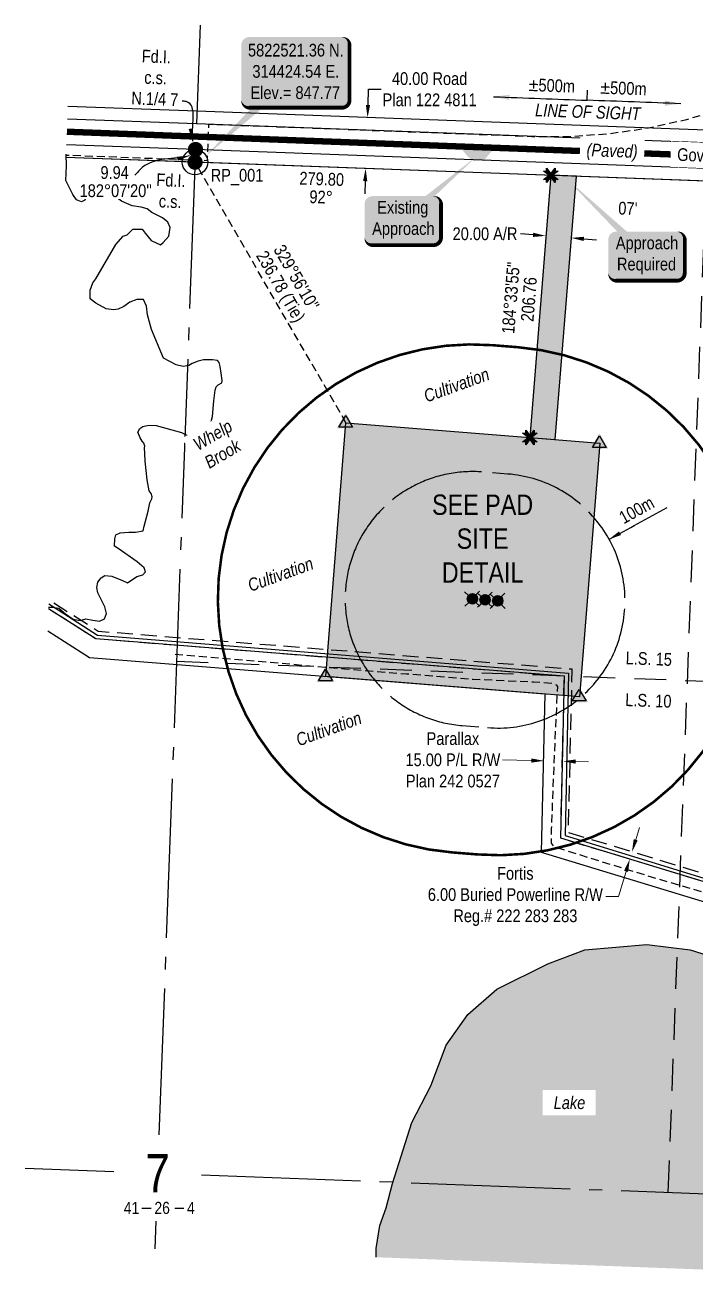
# Model space of a CAD drawing. Extents: x 313085 to 315454, y 5821561 to 5823788.
# Drawn here: x 314291 to 314818, y 5821634 to 5822629 of the extents above; entities that cross this region are included whole.
import ezdxf
from ezdxf.enums import TextEntityAlignment as Align

# ---------------------------------------------------------------- set-up
doc = ezdxf.new("R2010")
doc.units = 0
doc.header["$LTSCALE"] = 5
doc.header["$PDSIZE"] = 0.5
for name, pattern in [('foc-BUFFER', [16.75, 15, -1.75]), ('foc-FLOWLINE', [3.75, 2.5, -1.25]), ('foc-LSD', [8, 5, -3]), ('foc-QUARTERLINE', [33, 25, -3, 2, -3]), ('foc-TIELINE', [1.875, 1.25, -0.625]), ('UG_PIPE', [1.875, 1.25, -0.625])]:
    doc.linetypes.add(name, pattern=pattern)
doc.layers.get('Defpoints').update_dxf_attribs({"color": 9})
for name, color, linetype in [('10', 1, 'Continuous'), ('35', 37, 'Continuous'), ('9', 3, 'Continuous'), ('AS-FENCE', 48, 'foc-FENCE'), ('AS-PIPE-UG', 44, 'UG_PIPE'), ('AS-POWER', 104, 'foc-POWER'), ('AS-ROADS', 254, 'Continuous'), ('AUX-BUFFER', 7, 'foc-BUFFER'), ('C-RW', 13, 'Continuous'), ('DETAIL-T', 7, 'Continuous'), ('F-EZE', 190, 'foc-FLOWLINE'), ('L-BD', 7, 'Continuous'), ('L-BD1', 253, 'Continuous'), ('L-DETAIL-T', 3, 'Continuous'), ('L-MON', 1, 'Continuous'), ('L-MON-T', 1, 'Continuous'), ('L-QSEC', 8, 'foc-QUARTERLINE'), ('L-ROAD-T', 7, 'Continuous'), ('L-SEC', 7, 'Continuous'), ('L-SECLBL', 7, 'Continuous'), ('L-SECTION-LSD', 7, 'foc-LSD'), ('L-TIE', 7, 'foc-TIELINE'), ('L-TITLEDB', 4, 'Continuous'), ('L-TITLEDB-T', 4, 'Continuous'), ('P-PROPOSED', 10, 'Continuous'), ('P-PROPOSED-H', 21, 'Continuous'), ('P-TXT', 4, 'Continuous'), ('T-WATER', 160, 'Continuous'), ('T-WATER-H', 133, 'Continuous'), ('T-WATER-T', 170, 'Continuous')]:
    doc.layers.add(name, color=color, linetype=linetype)
for name, color, linetype, lineweight in [('C-RW-T', 13, 'Continuous', 9), ('F-EZE-T', 190, 'Continuous', 9), ('T-TEXT', 48, 'Continuous', 18)]:
    doc.layers.add(name, color=color, linetype=linetype, lineweight=lineweight)
doc.styles.add('100L', font='ARIALN.TTF', dxfattribs={"height": 11})
doc.styles.add('80', font='ARIALN.TTF', dxfattribs={"height": 10})
doc.styles.add('80CG', font='ARIALN.TTF', dxfattribs={"height": 10})
doc.styles.add('80L', font='ARIALN.TTF', dxfattribs={"height": 10})
doc.styles.add('80LS', font='ARIALNI.TTF', dxfattribs={"height": 10})
doc.styles.add('foc-LtypeFont', font='ARIALN.TTF', dxfattribs={"height": 7.35})
doc.styles.add('SIMPLEX', font='ARIALN.TTF')
doc.linetypes.add('foc-FENCE', pattern='A,10,-1,["X",foc-LtypeFont,S=0.2,R=0,X=-0.625,Y=-0.75],-1.24', length=12.24)
doc.linetypes.add('foc-POWER', pattern='A,6,-1,["P",foc-LtypeFont,S=0.2,R=0,X=-0.625,Y=-0.75],-1.24,4', length=12.24)
doc.linetypes.add('foc-TOPO-flowdirection-NOLINE', pattern='A,0,[">",foc-LtypeFont,S=0.3,R=0,X=0,Y=-0.945],-20,[">",foc-LtypeFont,S=0.3,R=0,X=0,Y=-0.945],0', length=20)
doc.dimstyles.new('CG2011', dxfattribs={"dimscale": 5, "dimtxt": 9, "dimasz": 2, "dimexe": 0.2, "dimexo": 0.0625, "dimgap": 0.5, "dimtad": 0, "dimtih": 1, "dimtoh": 1, "dimzin": 0, "dimdsep": 46, "dimtxsty": '80CG', "dimcen": 0.1, "dimse1": 1, "dimse2": 1, "dimclrd": 256, "dimclrt": 256, "dimaunit": 1, "dimadec": 4, "dimazin": 0, "dimtfac": 0.06, "dimtofl": 0, "dimtmove": 0, "dimatfit": 1, "dimfxl": 0.2, "dimtolj": 1, "dimtzin": 0, "dimlwd": -1, "dimarcsym": 0})
doc.dimstyles.new('COMPASS', dxfattribs={"dimscale": 5, "dimtxt": 10, "dimasz": 2.5, "dimexe": 0.2, "dimexo": 0.0625, "dimgap": 0.5, "dimtad": 0, "dimtih": 1, "dimtoh": 1, "dimzin": 0, "dimdsep": 46, "dimtxsty": '80', "dimcen": 0.1, "dimse1": 1, "dimse2": 1, "dimclrd": 256, "dimclrt": 256, "dimaunit": 1, "dimadec": 4, "dimazin": 0, "dimtfac": 0.06, "dimtofl": 0, "dimtmove": 0, "dimatfit": 1, "dimfxl": 0.2, "dimtolj": 1, "dimtzin": 0, "dimlwd": -1, "dimarcsym": 0})
doc.dimstyles.new('Compass 5 000', dxfattribs={"dimscale": 5, "dimtxt": 9, "dimasz": 2, "dimexe": 0.2, "dimexo": 0.0625, "dimgap": 0.5, "dimtad": 0, "dimtih": 1, "dimtoh": 1, "dimzin": 0, "dimdsep": 46, "dimtxsty": '80CG', "dimcen": 0.1, "dimse1": 1, "dimse2": 1, "dimclrd": 256, "dimclrt": 256, "dimaunit": 1, "dimadec": 4, "dimazin": 0, "dimtfac": 0.06, "dimtofl": 0, "dimtmove": 0, "dimatfit": 1, "dimfxl": 0.2, "dimtolj": 1, "dimtzin": 0, "dimlwd": -1, "dimarcsym": 0})

# ---------------------------------------------------------------- blocks, each defined once
blk = doc.blocks.new('fdia')
at = {"color": 255, "const_width": 1}
blk.add_lwpolyline([(-0.5, 0, 1), (0.5, 0, 1)], format="xyb", close=True, dxfattribs=at)
blk = doc.blocks.new('Fdiaa')
blk.add_blockref('fdia', (0, 0))
blk = doc.blocks.new('fdib')
at = {"color": 1, "const_width": 1.6}
blk.add_lwpolyline([(-0.4, 0, 1), (0.4, 0, 1)], format="xyb", close=True, dxfattribs=at)
at = {"color": 1}
blk.add_circle((0, 0), 0.8, dxfattribs=at)
blk = doc.blocks.new('Fdibb')
blk.add_blockref('fdib', (0, 0))
blk = doc.blocks.new('fdicc')
for name in ['Fdibb', 'Fdiaa']:
    blk.add_blockref(name, (0, 0))
blk = doc.blocks.new('FDI')
blk.add_blockref('fdicc', (0, 0))
blk = doc.blocks.new('L-SECLBL')
at = {"layer": '9', "color": 7}
for p, q in [((-5.08, -27.83), (-12.29, -27.83)), ((20.7, -27.83), (13.5, -27.83))]:
    blk.add_line(p, q, dxfattribs=at)
at = {"layer": '10', "color": 2, "style": 'SIMPLEX'}
blk.add_attdef('SEC', text='', height=30, dxfattribs=at).set_placement((0, 0), align=Align.MIDDLE)
at = {"layer": '10', "color": 5, "style": '80L'}
blk.add_attdef('TWP', text='', height=9.5, dxfattribs=at).set_placement((-14.43, -27.37), align=Align.MIDDLE_RIGHT)
blk.add_attdef('RGE', text='', height=9.5, dxfattribs=at).set_placement((3.62, -27.37), align=Align.MIDDLE_CENTER)
blk.add_attdef('MER', text='', height=9.5, dxfattribs=at).set_placement((23.17, -27.37), align=Align.MIDDLE_LEFT)
blk = doc.blocks.new('*D37')
at = {"layer": 'C-RW-T', "transparency": 16777216}
for p, q in [((314688.68, 5822051), (314666.22, 5822051.52)), ((314723.67, 5822050.2), (314733.67, 5822049.97))]:
    blk.add_line(p, q, dxfattribs=at)
for points in [[(314688.72, 5822052.67), (314688.65, 5822049.34), (314698.68, 5822050.78)], [(314723.71, 5822051.87), (314723.64, 5822048.54), (314713.68, 5822050.43)]]:
    blk.add_solid(points, dxfattribs=at)
at = {"layer": 'Defpoints', "color": 0, "transparency": 16777216}
for p in [(314698.68, 5822050.78), (314698.24, 5822031.35), (314713.23, 5822031.01)]:
    blk.add_point(p, dxfattribs=at)
at = {"layer": 'C-RW-T', "transparency": 16777216, "insert": (314627.13, 5822051.52), "char_height": 10, "attachment_point": 5, "style": '80CG', "bg_fill": 3, "box_fill_scale": 1.1, "bg_fill_color": 256, "bg_fill_true_color": 13158600, "bg_fill_transparency": 0}
blk.add_mtext('\\A1;Parallax\\P15.00 P/L R/W\\PPlan 242 0527', dxfattribs=at)
blk = doc.blocks.new('*D38')
at = {"layer": 'Defpoints', "color": 0, "transparency": 16777216}
for p in [(314803.74, 5822547.34), (314558.59, 5822516.4), (314802.26, 5822507.38)]:
    blk.add_point(p, dxfattribs=at)
at = {"layer": 'L-TITLEDB-T', "transparency": 16777216}
for p, q in [((314560.44, 5822566.36), (314560.9, 5822578.63)), ((314560.9, 5822578.63), (314570.9, 5822578.63)), ((314558.22, 5822506.41), (314557.85, 5822496.41))]:
    blk.add_line(p, q, dxfattribs=at)
for points in [[(314558.78, 5822566.42), (314562.11, 5822566.3), (314560.07, 5822556.37)], [(314556.56, 5822506.47), (314559.89, 5822506.34), (314558.59, 5822516.4)]]:
    blk.add_solid(points, dxfattribs=at)
at = {"layer": 'L-TITLEDB-T', "transparency": 16777216, "insert": (314608.85, 5822578.63), "char_height": 10, "attachment_point": 5, "style": '80CG', "bg_fill": 3, "box_fill_scale": 1.1, "bg_fill_color": 256, "bg_fill_true_color": 13158600, "bg_fill_transparency": 0}
blk.add_mtext('\\A1;40.00 Road\\PPlan 122 4811', dxfattribs=at)
blk = doc.blocks.new('*U41')
h = blk.add_hatch(color=254)
edge = h.paths.add_edge_path()
edge.add_line((-36.5, -28.5), (36.5, -28.5))
edge.add_arc((36.5, -22.5), 6, 270, 360)
edge.add_line((42.5, -22.5), (42.5, 21))
edge.add_arc((36.5, 21), 6, 0, 90)
edge.add_line((36.5, 27), (-36.5, 27))
edge.add_arc((-36.5, 21), 6, 90, 180)
edge.add_line((-42.5, 21), (-42.5, -22.5))
edge.add_arc((-36.5, -22.5), 6, 180, 270)
at = {"color": 1, "flags": 128}
blk.add_lwpolyline([(-36.5, -28.5, 3, 3, 0), (36.5, -28.5, 3, 3, 0.414214), (42.5, -22.5, 3, 3, 0), (42.5, 21, 3, 0, 0.414214), (36.5, 27, 0, 0, 0), (-36.5, 27, 0, 0, 0.414214), (-42.5, 21, 0, 0, 0), (-42.5, -22.5, 0, 3, 0.414214)], format="xyseb", close=True, dxfattribs=at)
blk.add_lwpolyline([(-72.7, -68.47, 0, 10, 0), (0, 0, 5, 5, 0)], format="xyseb", dxfattribs=at)
at = {"color": 1, "style": '80'}
blk.add_attdef('ENTER_TEXT_001', (-36.68, -4.99), '', height=10, dxfattribs=at)
blk = doc.blocks.new('WC')
at = {"layer": 'L-MON'}
h = blk.add_hatch(color=255, dxfattribs=at)
h.dxf.hatch_style = 1
edge = h.paths.add_edge_path()
edge.add_arc((0, 0), 0.9, 0, 360)
at = {"layer": 'L-MON', "color": 240, "flags": 128}
for points in [[(-0.62, 0.5), (-1.23, 1.12)], [(0.52, 0.61), (1.13, 1.21)], [(-1.18, -1.18), (-0.56, -0.57)], [(1.16, -1.18), (0.56, -0.57)]]:
    blk.add_lwpolyline(points, dxfattribs=at)
at = {"layer": 'L-MON', "color": 240}
for radius in [0.8, 0.373]:
    blk.add_circle((0, 0), radius, dxfattribs=at)
blk = doc.blocks.new('*D43')
at = {"layer": 'Defpoints', "color": 0, "transparency": 16777216}
for p in [(314720.01, 5822461.84), (314698.84, 5822447.93), (314718.77, 5822446.33)]:
    blk.add_point(p, dxfattribs=at)
at = {"layer": 'P-TXT', "transparency": 16777216}
for p, q in [((314690.11, 5822464.22), (314680.14, 5822465.02)), ((314729.98, 5822461.04), (314739.94, 5822460.24))]:
    blk.add_line(p, q, dxfattribs=at)
for points in [[(314690.24, 5822465.89), (314689.97, 5822462.56), (314700.07, 5822463.43)], [(314730.11, 5822462.7), (314729.84, 5822459.38), (314720.01, 5822461.84)]]:
    blk.add_solid(points, dxfattribs=at)
at = {"layer": 'P-TXT', "transparency": 16777216, "insert": (314652.4, 5822465.02), "char_height": 10, "attachment_point": 5, "style": '80CG'}
blk.add_mtext('\\A1;20.00 A/R', dxfattribs=at)
blk = doc.blocks.new('TEMP')
h = blk.add_hatch(color=255)
h.dxf.hatch_style = 1
h.paths.add_polyline_path([(0, 0.25), (-0.67, 1.15), (-0.67, 0.67), (-1.15, 0.67), (-0.25, 0), (-1.15, -0.67), (-0.67, -0.67), (-0.67, -1.15), (0, -0.25), (0.67, -1.15), (0.67, -0.67), (1.15, -0.67), (0.25, 0), (1.15, 0.67), (0.67, 0.67), (0.67, 1.15)])
h.paths.add_polyline_path([(0.57, 0.85), (0.57, 0.57), (0.85, 0.57), (0.08, 0), (0.85, -0.57), (0.57, -0.57), (0.57, -0.85), (0, -0.08), (-0.57, -0.85), (-0.57, -0.57), (-0.85, -0.57), (-0.08, 0), (-0.85, 0.57), (-0.57, 0.57), (-0.57, 0.85), (0, 0.08)], flags=16)
h = blk.add_hatch(color=1)
h.dxf.hatch_style = 1
h.paths.add_polyline_path([(0, 0.08), (-0.57, 0.85), (-0.57, 0.57), (-0.85, 0.57), (-0.08, 0), (-0.85, -0.57), (-0.57, -0.57), (-0.57, -0.85), (0, -0.08), (0.57, -0.85), (0.57, -0.57), (0.85, -0.57), (0.08, 0), (0.85, 0.57), (0.57, 0.57), (0.57, 0.85)])
at = {"color": 1}
for p, q in [((-0.08, 0), (0.08, 0)), ((0, 0.08), (0, -0.08))]:
    blk.add_line(p, q, dxfattribs=at)
at = {"color": 255, "flags": 128}
blk.add_lwpolyline([(-0.25, 0), (-1.15, 0.67), (-0.67, 0.67), (-0.67, 1.15), (0, 0.25), (0.67, 1.15), (0.67, 0.67), (1.15, 0.67), (0.25, 0), (1.15, -0.67), (0.67, -0.67), (0.67, -1.15), (0, -0.25), (-0.67, -1.15), (-0.67, -0.67), (-1.15, -0.67)], close=True, dxfattribs=at)
at = {"color": 1, "flags": 128}
blk.add_lwpolyline([(-0.08, 0), (-0.85, 0.57), (-0.57, 0.57), (-0.57, 0.85), (0, 0.08), (0.57, 0.85), (0.57, 0.57), (0.85, 0.57), (0.08, 0), (0.85, -0.57), (0.57, -0.57), (0.57, -0.85), (0, -0.08), (-0.57, -0.85), (-0.57, -0.57), (-0.85, -0.57)], close=True, dxfattribs=at)
blk = doc.blocks.new('TRIA')
blk.add_hatch(color=255).paths.add_polyline_path([(-0.04, 1.52), (-1.47, -0.87), (1.39, -0.87)])
blk = doc.blocks.new('TRIAA')
blk.add_blockref('TRIA', (0, 0))
blk = doc.blocks.new('TRIB')
at = {"color": 1}
blk.add_lwpolyline([(-1.12, -0.67), (-0.04, 1.13), (1.04, -0.67)], close=True, dxfattribs=at)
blk = doc.blocks.new('TRIBB')
blk.add_blockref('TRIB', (0, 0))
blk = doc.blocks.new('TRICC')
for name in ['TRIAA', 'TRIBB']:
    blk.add_blockref(name, (0, 0))
blk = doc.blocks.new('plspike')
blk.add_blockref('TRICC', (0, 0))
blk = doc.blocks.new('*D46')
at = {"layer": 'Defpoints', "color": 0, "transparency": 16777216}
for p in [(314775.78, 5821976.78), (314766.1, 5821973.45), (314774.04, 5821971.04)]:
    blk.add_point(p, dxfattribs=at)
at = {"layer": 'F-EZE-T', "transparency": 16777216}
for p, q in [((314770.75, 5821988.76), (314773.66, 5821998.33)), ((314763.2, 5821963.88), (314757.21, 5821944.15)), ((314757.21, 5821944.15), (314747.21, 5821944.15))]:
    blk.add_line(p, q, dxfattribs=at)
for points in [[(314769.16, 5821989.24), (314772.35, 5821988.28), (314767.85, 5821979.19)], [(314761.6, 5821964.37), (314764.79, 5821963.4), (314766.1, 5821973.45)]]:
    blk.add_solid(points, dxfattribs=at)
at = {"layer": 'F-EZE-T', "transparency": 16777216, "insert": (314676.2, 5821944.15), "char_height": 10, "attachment_point": 5, "style": '80CG'}
blk.add_mtext('\\A1;Fortis\\P6.00 Buried Powerline R/W\\PReg.# 222 283 283', dxfattribs=at)
blk = doc.blocks.new('*U48')
h = blk.add_hatch(color=255)
edge = h.paths.add_edge_path()
edge.add_line((-24, -20), (24, -20))
edge.add_arc((24, -14), 6, 270, 360)
edge.add_line((30, -14), (30, 12.5))
edge.add_arc((24, 12.5), 6, 0, 90)
edge.add_line((24, 18.5), (-24, 18.5))
edge.add_arc((-24, 12.5), 6, 90, 180)
edge.add_line((-30, 12.5), (-30, -14))
edge.add_arc((-24, -14), 6, 180, 270)
at = {"color": 1, "flags": 128}
for points in [[(-64.16, 61.41, 0, 7.5, 0), (0, 0, 0, 0, 0)], [(23.64, 10.16, 0, 7.5, 0), (0, 0, 0, 0, 0)]]:
    blk.add_lwpolyline(points, format="xyseb", dxfattribs=at)
blk.add_lwpolyline([(-24, -20, 3, 3, 0), (24, -20, 3, 3, 0.414214), (30, -14, 3, 3, 0), (30, 12.5, 3, 0, 0.414214), (24, 18.5, 0, 0, 0), (-24, 18.5, 0, 0, 0.414214), (-30, 12.5, 0, 0, 0), (-30, -14, 0, 3, 0.414214)], format="xyseb", close=True, dxfattribs=at)
at = {"color": 1, "style": '80'}
blk.add_attdef('ENTER_TEXT_001', (-26.85, -4.92), '', height=10, dxfattribs=at)
blk = doc.blocks.new('*U49')
h = blk.add_hatch(color=255)
edge = h.paths.add_edge_path()
edge.add_line((-24, -20), (24, -20))
edge.add_arc((24, -14), 6, 270, 360)
edge.add_line((30, -14), (30, 12.5))
edge.add_arc((24, 12.5), 6, 0, 90)
edge.add_line((24, 18.5), (-24, 18.5))
edge.add_arc((-24, 12.5), 6, 90, 180)
edge.add_line((-30, 12.5), (-30, -14))
edge.add_arc((-24, -14), 6, 180, 270)
at = {"color": 1, "flags": 128}
for points in [[(58.35, 50.11, 0, 7.5, 0), (0, 0, 0, 0, 0)], [(23.64, 10.16, 0, 7.5, 0), (0, 0, 0, 0, 0)]]:
    blk.add_lwpolyline(points, format="xyseb", dxfattribs=at)
blk.add_lwpolyline([(-24, -20, 3, 3, 0), (24, -20, 3, 3, 0.414214), (30, -14, 3, 3, 0), (30, 12.5, 3, 0, 0.414214), (24, 18.5, 0, 0, 0), (-24, 18.5, 0, 0, 0.414214), (-30, 12.5, 0, 0, 0), (-30, -14, 0, 3, 0.414214)], format="xyseb", close=True, dxfattribs=at)
at = {"color": 1, "style": '80'}
blk.add_attdef('ENTER_TEXT_001', (-26.85, -4.92), '', height=10, dxfattribs=at)

msp = doc.modelspace()

# ---------------------------------------------------------------- hatches: boundary and pattern name
at = {"layer": 'AS-ROADS'}
h = msp.add_hatch(color=256, dxfattribs=at)
h.dxf.hatch_style = 1
h.paths.add_polyline_path([(314632.316, 5822533.689), (314637.692, 5822527.189), (314640.231, 5822524.71), (314641.693, 5822523.03), (314651.455, 5822522.631), (314656.953, 5822529.193), (314659.424, 5822532.671)])
at = {"layer": 'P-PROPOSED-H'}
h = msp.add_hatch(color=256, dxfattribs=at)
h.dxf.hatch_style = 1
h.paths.add_polyline_path([(314704.123, 5822511.01), (314687.666, 5822304.923), (314707.6, 5822303.331), (314724.125, 5822510.27)])
h = msp.add_hatch(color=256, dxfattribs=at)
h.dxf.hatch_style = 1
h.paths.add_polyline_path([(314726.567, 5822101.202), (314527.223, 5822117.121), (314543.142, 5822316.464), (314687.666, 5822304.923), (314742.485, 5822300.545)])
at = {"layer": 'T-WATER-H'}
h = msp.add_hatch(color=256, dxfattribs=at)
h.dxf.hatch_style = 1
h.paths.add_polyline_path([(314566.846, 5821660.565), (315265.964, 5821634.287), (315269.143, 5821651.53), (315269.144, 5821667.521), (315263.143, 5821681.502), (315254.219, 5821693.269), (315243.166, 5821702.482), (315217.913, 5821715.114), (315198.033, 5821721.928), (315156.255, 5821726.463), (315122.285, 5821725.464), (315108.304, 5821721.463), (315095.315, 5821714.474), (315080.773, 5821699.746), (315057.356, 5821668.515), (315032.374, 5821650.536), (315014.394, 5821649.535), (314998.415, 5821652.535), (314985.425, 5821660.527), (314967.445, 5821683.507), (314957.756, 5821704.369), (314907.506, 5821825.368), (314899.505, 5821837.358), (314858.556, 5821880.309), (314832.576, 5821896.299), (314813.595, 5821902.289), (314779.625, 5821906.29), (314730.675, 5821902.291), (314701.705, 5821891.302), (314661.745, 5821871.323), (314638.775, 5821851.342), (314621.786, 5821827.374), (314609.796, 5821795.404), (314594.815, 5821766.433), (314579.74, 5821718.574), (314574.836, 5821699.496), (314569.836, 5821685.516), (314566.846, 5821667.534)])

# ---------------------------------------------------------------- linework, layer by layer
at = {"layer": '35', "color": 3}
msp.add_circle((314424.54, 5822521.363), 9.999, dxfattribs=at)
at = {"layer": 'AS-PIPE-UG', "flags": 128}
for points in [[(315194.982, 5822523.148), (315163.38, 5822527.516), (315132.201, 5822534.277), (315101.628, 5822543.39), (315071.842, 5822554.803), (315047.207, 5822564.164), (315021.898, 5822571.49), (314996.077, 5822576.734), (314969.915, 5822579.861), (314943.586, 5822580.852), (314917.263, 5822579.699), (314891.12, 5822576.41), (314865.332, 5822571.006), (314840.065, 5822563.523), (314810.695, 5822554.689), (314780.752, 5822548.027), (314750.403, 5822543.574), (314719.809, 5822541.355), (314689.134, 5822541.381), (314435.101, 5822550.937), (314434.036, 5822522.483), (314323.222, 5822526.72)], [(314408.837, 5822134.524), (314445.612, 5822131.515), (314492.129, 5822127.555), (314541.893, 5822123.133), (314590.561, 5822119.195), (314642.771, 5822115.026), (314690.434, 5822112.888), (314705.012, 5822111.925), (314708.351, 5822110.592), (314709.244, 5822109.137), (314708.495, 5822094.035), (314706.33, 5822046.304), (314704.465, 5821997.229), (314704.345, 5821986.163), (314706.052, 5821983.814), (314708.497, 5821982.72), (314733.481, 5821974.858), (314780.083, 5821960.51), (314828.551, 5821946.173), (314876.257, 5821932.649), (314893.491, 5821927.615), (314894.861, 5821927.146), (314899.154, 5821920.772), (314914.921, 5821891.433), (314937.463, 5821848.631), (314961.209, 5821804.493), (314969.627, 5821789.061), (314971.182, 5821786.317), (314976.589, 5821784.252), (315007.362, 5821782.896), (315057.538, 5821780.443), (315105.357, 5821777.892), (315157.057, 5821775.812), (315167.017, 5821774.94), (315199.484, 5821774.152), (315228.66, 5821773.414)]]:
    msp.add_lwpolyline(points, dxfattribs=at)
at = {"layer": 'AS-ROADS', "const_width": 5, "flags": 128}
msp.add_lwpolyline([(314323.866, 5822545.276), (315327.213, 5822507.587)], dxfattribs=at)
at = {"layer": 'C-RW'}
msp.add_lwpolyline([(314308.766, 5822152.891), (314341.626, 5822131.944), (314699.408, 5822103.371), (314696.553, 5821978.892), (314889.303, 5821920.371), (314968.922, 5821775.884), (315200.381, 5821767.139), (315200.948, 5821782.127), (314977.964, 5821790.551), (314899.496, 5821932.951), (314711.809, 5821989.935), (314714.727, 5822117.199), (314346.541, 5822146.598), (314309.437, 5822170.249)], dxfattribs=at)
at = {"layer": 'F-EZE', "flags": 128}
for points in [[(315201.174, 5821788.122), (314981.581, 5821796.418), (314903.573, 5821937.983), (314717.911, 5821994.352), (314720.855, 5822122.728), (314348.506, 5822152.459), (314309.706, 5822177.193)], [(315200.948, 5821782.127), (314977.964, 5821790.551), (314899.496, 5821932.951), (314711.809, 5821989.935), (314714.727, 5822117.199), (314346.541, 5822146.598), (314309.437, 5822170.249)]]:
    msp.add_lwpolyline(points, dxfattribs=at)
at = {"layer": 'L-QSEC'}
for p, q in [((314428.527, 5822628.928), (314425.653, 5822551.399)), ((314424.908, 5822531.292), (314396.199, 5821756.697)), ((314291.207, 5821730.641), (314360.66, 5821728.016)), ((314429.516, 5821725.413), (315197.708, 5821696.377)), ((314393.692, 5821689.06), (314392.878, 5821667.104))]:
    msp.add_line(p, q, dxfattribs=at)
at = {"layer": 'L-SEC'}
for p, q in [((314425.625, 5822551.4), (314324.318, 5822555.059)), ((315228.868, 5822521.657), (314425.652, 5822551.399)), ((314424.908, 5822531.292), (314323.54, 5822534.953)), ((315228.155, 5822501.55), (314424.908, 5822531.292))]:
    msp.add_line(p, q, dxfattribs=at)
at = {"layer": 'L-SECTION-LSD'}
for p, q in [((314796.398, 5821711.546), (314826.532, 5822516.422)), ((314409.998, 5822129.003), (315212.931, 5822098.964))]:
    msp.add_line(p, q, dxfattribs=at)
at = {"layer": 'L-TIE', "flags": 128}
msp.add_lwpolyline([(314543.142, 5822316.464), (314424.54, 5822521.363)], dxfattribs=at)
at = {"layer": 'L-TITLEDB'}
for p, q in [((314425.983, 5822561.332), (314324.702, 5822564.99)), ((315229.236, 5822531.589), (314426.02, 5822561.331)), ((314424.54, 5822521.363), (314323.156, 5822525.024)), ((315227.756, 5822491.621), (314424.54, 5822521.363))]:
    msp.add_line(p, q, dxfattribs=at)
at = {"layer": 'P-PROPOSED', "flags": 128}
for points in [[(314704.123, 5822511.01), (314687.666, 5822304.923), (314707.6, 5822303.331), (314724.125, 5822510.27)], [(314726.567, 5822101.202), (314527.223, 5822117.121), (314543.142, 5822316.464), (314687.666, 5822304.923), (314742.485, 5822300.545)]]:
    msp.add_lwpolyline(points, close=True, dxfattribs=at)
at = {"layer": 'T-WATER', "flags": 128}
for points in [[(314309.487, 5822171.546), (314312.208, 5822171.646), (314317.461, 5822170.746), (314322.864, 5822166.32), (314328.793, 5822162.195), (314334.271, 5822161.07), (314338.774, 5822162.495), (314344.252, 5822161.445), (314349.505, 5822160.545), (314353.332, 5822162.495), (314355.058, 5822166.62), (314353.708, 5822171.796), (314348.16, 5822182.761), (314347.439, 5822186.894), (314348.285, 5822191.167), (314350.916, 5822194.595), (314353.645, 5822196.34), (314359.237, 5822195.824), (314367.46, 5822192.536), (314371.548, 5822190.611), (314378.875, 5822195.592), (314383.57, 5822196.915), (314385.737, 5822199.322), (314384.653, 5822202.45), (314378.996, 5822207.262), (314364.189, 5822217.609), (314361.179, 5822219.535), (314361.661, 5822225.189), (314362.383, 5822228.317), (314365.633, 5822230.002), (314372.508, 5822230.627), (314377.685, 5822230.507), (314383.824, 5822231.59), (314384.667, 5822235.319), (314387.676, 5822246.99), (314389.132, 5822253.573), (314390.563, 5822256.66), (314390.968, 5822258.375), (314390.166, 5822260.826), (314388.562, 5822262.994), (314386.817, 5822271.722), (314385.45, 5822286.392), (314384.986, 5822292.385), (314384.871, 5822296.907), (314385.196, 5822298.119), (314384.339, 5822300.453), (314382.925, 5822301.918), (314381.337, 5822304.714), (314379.674, 5822309.021), (314381.111, 5822312.12), (314383.606, 5822313.555), (314386.939, 5822314.42), (314389.731, 5822314.703), (314394.131, 5822314.231), (314413.918, 5822308.936), (314418.089, 5822306.659), (314419.869, 5822306.6), (314422.689, 5822306.392), (314425.064, 5822306.748), (314428.417, 5822309.092), (314434.682, 5822312.445), (314436.486, 5822314.248), (314438.339, 5822321.368), (314439.195, 5822333.818), (314440.456, 5822342.069), (314441.232, 5822344.739), (314442.66, 5822346.398), (314445.471, 5822347.917), (314445.851, 5822349.816), (314444.947, 5822355.474), (314444.263, 5822360.686), (314443.549, 5822363.927), (314442.12, 5822365.503), (314438.252, 5822366.009), (314431.287, 5822365.851), (314427.102, 5822365.014), (314422.385, 5822363.189), (314419.722, 5822361.516), (314415.233, 5822360.756), (314409.602, 5822362.125), (314399.711, 5822367.296), (314390.345, 5822389.782), (314387.232, 5822401.255), (314386.442, 5822408.201), (314384.157, 5822413.302), (314378.748, 5822413.531), (314373.339, 5822411.246), (314368.616, 5822407.896), (314364.121, 5822405.917), (314360.587, 5822405.25), (314354.787, 5822406.165), (314346.696, 5822410.437), (314342.04, 5822413.87), (314342.116, 5822420.753), (314344.177, 5822426.55), (314346.695, 5822429.678), (314362.43, 5822456.75), (314368.029, 5822463.055), (314371.239, 5822464.277), (314375.671, 5822468.63), (314383.007, 5822468.63), (314385.376, 5822465.651), (314389.962, 5822459.694), (314397.374, 5822456.257), (314399.591, 5822458.319), (314404.023, 5822463.284), (314405.093, 5822470.005), (314403.106, 5822474.282), (314398.979, 5822477.719), (314390.648, 5822481.869), (314386.903, 5822484.695), (314382.165, 5822485.994), (314375.134, 5822486.987), (314366.804, 5822490.577), (314353.576, 5822500.367), (314349.144, 5822503.117), (314345.094, 5822504.11), (314340.891, 5822502.811), (314340.05, 5822497.694), (314337.91, 5822491.584), (314335.312, 5822490.056), (314331.338, 5822491.66), (314328.434, 5822496.013), (314323.088, 5822506.976), (314323.674, 5822518.499), (314323.258, 5822527.65)], [(314566.846, 5821660.565), (314566.846, 5821667.534), (314569.836, 5821685.516), (314574.836, 5821699.496), (314579.74, 5821718.574), (314594.815, 5821766.433), (314609.796, 5821795.404), (314621.786, 5821827.374), (314638.775, 5821851.342), (314661.745, 5821871.323), (314701.705, 5821891.302), (314730.675, 5821902.291), (314779.625, 5821906.29), (314813.595, 5821902.289), (314832.576, 5821896.299)]]:
    msp.add_lwpolyline(points, dxfattribs=at)
at = {"layer": 'T-WATER', "linetype": 'foc-TOPO-flowdirection-NOLINE', "flags": 128}
msp.add_lwpolyline([(314309.487, 5822171.546), (314312.208, 5822171.646), (314317.461, 5822170.746), (314322.864, 5822166.32), (314328.793, 5822162.195), (314334.271, 5822161.07), (314338.774, 5822162.495), (314344.252, 5822161.445), (314349.505, 5822160.545), (314353.332, 5822162.495), (314355.058, 5822166.62), (314353.708, 5822171.796), (314348.16, 5822182.761), (314347.439, 5822186.894), (314348.285, 5822191.167), (314350.916, 5822194.595), (314353.645, 5822196.34), (314359.237, 5822195.824), (314367.46, 5822192.536), (314371.548, 5822190.611), (314378.875, 5822195.592), (314383.57, 5822196.915), (314385.737, 5822199.322), (314384.653, 5822202.45), (314378.996, 5822207.262), (314364.189, 5822217.609), (314361.179, 5822219.535), (314361.661, 5822225.189), (314362.383, 5822228.317), (314365.633, 5822230.002), (314372.508, 5822230.627), (314377.685, 5822230.507), (314383.824, 5822231.59), (314384.667, 5822235.319), (314387.676, 5822246.99), (314389.132, 5822253.573), (314390.563, 5822256.66), (314390.968, 5822258.375), (314390.166, 5822260.826), (314388.562, 5822262.994), (314386.817, 5822271.722), (314385.45, 5822286.392), (314384.986, 5822292.385), (314384.871, 5822296.907), (314385.196, 5822298.119), (314384.339, 5822300.453), (314382.925, 5822301.918), (314381.337, 5822304.714), (314379.674, 5822309.021), (314381.111, 5822312.12), (314383.606, 5822313.555), (314386.939, 5822314.42), (314389.731, 5822314.703), (314394.131, 5822314.231), (314413.918, 5822308.936), (314418.089, 5822306.659), (314419.869, 5822306.6), (314422.689, 5822306.392), (314425.064, 5822306.748), (314428.417, 5822309.092), (314434.682, 5822312.445), (314436.486, 5822314.248), (314438.339, 5822321.368), (314439.195, 5822333.818), (314440.456, 5822342.069), (314441.232, 5822344.739), (314442.66, 5822346.398), (314445.471, 5822347.917), (314445.851, 5822349.816), (314444.947, 5822355.474), (314444.263, 5822360.686), (314443.549, 5822363.927), (314442.12, 5822365.503), (314438.252, 5822366.009), (314431.287, 5822365.851), (314427.102, 5822365.014), (314422.385, 5822363.189), (314419.722, 5822361.516), (314415.233, 5822360.756), (314409.602, 5822362.125), (314399.711, 5822367.296), (314390.345, 5822389.782), (314387.232, 5822401.255), (314386.442, 5822408.201), (314384.157, 5822413.302), (314378.748, 5822413.531), (314373.339, 5822411.246), (314368.616, 5822407.896), (314364.121, 5822405.917), (314360.587, 5822405.25), (314354.787, 5822406.165), (314346.696, 5822410.437), (314342.04, 5822413.87), (314342.116, 5822420.753), (314344.177, 5822426.55), (314346.695, 5822429.678), (314362.43, 5822456.75), (314368.029, 5822463.055), (314371.239, 5822464.277), (314375.671, 5822468.63), (314383.007, 5822468.63), (314385.376, 5822465.651), (314389.962, 5822459.694), (314397.374, 5822456.257), (314399.591, 5822458.319), (314404.023, 5822463.284), (314405.093, 5822470.005), (314403.106, 5822474.282), (314398.979, 5822477.719), (314390.648, 5822481.869), (314386.903, 5822484.695), (314382.165, 5822485.994), (314375.134, 5822486.987), (314366.804, 5822490.577), (314353.576, 5822500.367), (314349.144, 5822503.117), (314345.094, 5822504.11), (314340.891, 5822502.811), (314340.05, 5822497.694), (314337.91, 5822491.584), (314335.312, 5822490.056), (314331.338, 5822491.66), (314328.434, 5822496.013), (314323.088, 5822506.976), (314323.674, 5822518.499), (314323.258, 5822527.65)], dxfattribs=at)

# ---------------------------------------------------------------- block references
at = {"layer": 'DETAIL-T', "linetype": 'Continuous'}
ref = msp.add_blockref('*U41', (314503.464, 5822592.634), dxfattribs=dict(at, xscale=0.9998889, yscale=0.9998889, zscale=0.9998889))
ref.add_attrib('ENTER_TEXT_001', '5822521.36 N.', (314466.149, 5822604.405), dxfattribs={"layer": '0', "color": 1, "height": 9.99889, "style": '80'})
ref.add_attrib('ENTER_TEXT_002', '314424.54 E.', (314469.648, 5822587.699), dxfattribs={"layer": '0', "color": 1, "height": 9.99889, "style": '80'})
ref.add_attrib('ENTER_TEXT_003', 'Elev.= 847.77', (314468.093, 5822570.994), dxfattribs={"layer": '0', "color": 1, "height": 9.99889, "style": '80'})
at = {"layer": 'L-MON'}
for name, p, xscale, yscale, zscale in [('FDI', (314424.908, 5822531.292), 4.999444500000077, 4.999444500000077, 4.999444500000077), ('FDI', (314424.54, 5822521.363), 4.999444500000077, 4.999444500000077, 4.999444500000077), ('plspike', (314543.142, 5822316.464), 4.999444500000008, 4.999444500000008, 4.999444500000008), ('TEMP', (314687.666, 5822304.923), 4.999444500000029, 4.999444500000029, 4.999444500000029), ('plspike', (314742.485, 5822300.545), 4.999444500000029, 4.999444500000029, 4.999444500000029), ('WC', (314642.434, 5822178.136), 4.999444500000032, 4.999444500000032, 4.999444500000032), ('WC', (314652.401, 5822177.34), 4.999444500000032, 4.999444500000032, 4.999444500000032), ('WC', (314662.368, 5822176.544), 4.999444500000032, 4.999444500000032, 4.999444500000032), ('plspike', (314527.223, 5822117.121), 4.999444500000029, 4.999444500000029, 4.999444500000029)]:
    msp.add_blockref(name, p, dxfattribs=dict(at, xscale=xscale, yscale=yscale, zscale=zscale))
at = {"layer": 'L-SECLBL', "xscale": 0.9998889, "yscale": 0.9998889, "zscale": 0.9998889}
msp.add_blockref('L-SECLBL', (314395.088, 5821726.715), dxfattribs=at).add_auto_attribs({'SEC': '7', 'TWP': '41', 'RGE': '26', 'MER': '4'})

# ---------------------------------------------------------------- texts
at = {"layer": '35', "color": 3, "style": '80'}
msp.add_attdef('RP_001', (314436.837, 5822506.074), 'RP', height=9.9989, dxfattribs=at)
at = {"layer": 'AUX-BUFFER', "insert": (314756.493, 5822245.377), "char_height": 9.9989, "attachment_point": 1, "rotation": 28.871698, "style": '80L'}
msp.add_mtext_dynamic_manual_height_columns('100m', width=34.23074, gutter_width=224.975, heights=[0], dxfattribs=at)
at = {"layer": 'L-BD', "linetype": 'Continuous', "style": '80L'}
msp.add_text('9.94', height=9.9989, dxfattribs=at).set_placement((314350.256, 5822508.215))
at = {"layer": 'L-BD', "style": '80L'}
for s, p in [('279.80', (314524.112, 5822508.171)), ('92°', (314523.584, 5822493.932)), ("07'", (314764.573, 5822485.008))]:
    msp.add_text(s, height=9.9989, rotation=357.8794, dxfattribs=at).set_placement(p, align=Align.MIDDLE)
for s, height, p in [('329°56\'10"', 9.9989, (314504.28, 5822430.802)), ('236.78 (Tie)', 9.99889, (314491.942, 5822423.675))]:
    msp.add_text(s, height=height, rotation=300.014108, dxfattribs=at).set_placement(p, align=Align.MIDDLE_CENTER)
at = {"layer": 'L-BD1', "style": '80L'}
for s, p in [('184°33\'55"', (314672.608, 5822414.686)), ('206.76', (314686.811, 5822413.552))]:
    msp.add_text(s, height=9.9989, rotation=85.434358, dxfattribs=at).set_placement(p, align=Align.MIDDLE_CENTER)
at = {"layer": 'L-DETAIL-T', "insert": (314650.473, 5822225.451), "char_height": 15.99822, "width": 109.46298, "attachment_point": 5, "style": '80CG'}
msp.add_mtext('SEE PAD SITE DETAIL', dxfattribs=at)
at = {"layer": 'L-MON-T', "char_height": 9.9989, "attachment_point": 2, "rotation": 357.93168, "style": '80L'}
for s, insert, width in [('Fd.I.\\Pc.s.\\PN.1/4 7', (314394.357, 5822609.398), 36.48749), ('Fd.I.\\Pc.s.', (314405.806, 5822512.136), 24.65908)]:
    msp.add_mtext(s, dxfattribs=dict(at, insert=insert, width=width))
at = {"layer": 'T-TEXT', "linetype": 'Continuous', "style": '80LS'}
for p in [(314629.964, 5822346.222), (314491.683, 5822197.418), (314529.545, 5822075.966)]:
    msp.add_text('Cultivation', height=9.99889, rotation=20, dxfattribs=at).set_placement(p, align=Align.MIDDLE_CENTER)

# ---------------------------------------------------------------- dimensions: what is measured, and where the dimension line sits
at = {"layer": 'P-TXT'}
dim = msp.add_linear_dim(base=(314720.008, 5822461.836), p1=(314698.836, 5822447.925), p2=(314718.77, 5822446.334), angle=355.434358, text='20.00 A/R', dimstyle='Compass 5 000', dxfattribs=at)
dim.commit()
dim.dimension.update_dxf_attribs({"geometry": '*D43', "text_midpoint": (314652.402, 5822465.02), "dimtype": 161})

# ---------------------------------------------------------------- leaders
at = {"layer": 'AUX-BUFFER', "path_type": 1}
msp.add_leader([(314749.681, 5822224.843), (314795.367, 5822250.034)], dimstyle='CG2011', override={"dimasz": 2, "dimgap": 0.5, "dimtad": 0}, dxfattribs=at)
at = {"layer": 'L-BD', "linetype": 'Continuous', "path_type": 1}
msp.add_leader([(314420.293, 5822526.429), (314383.354, 5822517.307), (314377.211, 5822511.037)], dimstyle='Compass 5 000', override={"dimgap": 0.5, "dimtad": 0}, dxfattribs=at)
at = {"layer": 'L-MON-T', "path_type": 1}
msp.add_leader([(314422.782, 5822537.83), (314417.523, 5822568.929), (314414.433, 5822569.352)], dimstyle='Compass 5 000', override={"dimgap": 0.5, "dimtad": 0}, dxfattribs=at)

# ---------------------------------------------------------------- next in the draw order: texts
at = {"layer": 'L-ROAD-T', "insert": (314878.011, 5822529.693), "char_height": 9.99889, "width": 149.26837, "attachment_point": 2, "rotation": 357.879384, "style": '80L', "bg_fill": 2}
msp.add_mtext('Government Road Allowance', dxfattribs=at)
at = {"layer": 'L-SECTION-LSD', "char_height": 9.99889, "attachment_point": 1, "rotation": 357.857483, "style": '100L', "bg_fill": 3, "box_fill_scale": 1.4, "bg_fill_color": 256, "bg_fill_transparency": 0}
for s, width, insert in [('\\pi1.8456;L.S. 15', 36.85535, (314761.277, 5822136.798)), ('\\pi2.0289;L.S. 10', 36.94994, (314760.763, 5822103.92))]:
    msp.add_mtext_dynamic_manual_height_columns(s, width=width, gutter_width=54.994, heights=[0], dxfattribs=dict(at, insert=insert))

# ---------------------------------------------------------------- next in the draw order: linework, layer by layer
at = {"layer": 'AS-FENCE', "flags": 128}
msp.add_lwpolyline([(315227.756, 5822491.621), (315142.885, 5822494.764), (315106.849, 5822496.098), (315079.97, 5822501.908), (315012.727, 5822503.978), (314946.746, 5822506.843), (314865.29, 5822510.072), (314855.864, 5822505.392), (314323.154, 5822524.977)], dxfattribs=at)
at = {"layer": 'AS-POWER', "flags": 128}
msp.add_lwpolyline([(314309.584, 5822174.058), (314348.016, 5822149.508), (314717.864, 5822119.76), (314715.224, 5821992.149), (314901.766, 5821934.738), (314980.329, 5821793.867), (315199.259, 5821784.988), (315201.027, 5821809.718), (315236.211, 5821808.433)], dxfattribs=at)
at = {"layer": 'AUX-BUFFER', "color": 251, "linetype": 'foc-BUFFER', "const_width": 2, "flags": 128}
msp.add_lwpolyline([(314678.286, 5822375.887), (314658.352, 5822377.479, 0.4142136), (314443.09, 5822194.054, 0.4142136), (314626.515, 5821978.792), (314646.45, 5821977.2, 0.4142136), (314861.711, 5822160.625, 0.4142136)], format="xyb", close=True, dxfattribs=at)
at = {"layer": 'AUX-BUFFER', "color": 251, "linetype": 'foc-BUFFER', "flags": 128}
msp.add_lwpolyline([(314654.409, 5822076.872, 1), (314670.327, 5822276.215), (314650.393, 5822277.807, 1), (314634.474, 5822078.464)], format="xyb", close=True, dxfattribs=at)

# ---------------------------------------------------------------- next in the draw order: texts
at = {"layer": 'L-BD', "linetype": 'Continuous', "insert": (314333.863, 5822503.931), "char_height": 9.99889, "width": 57.05106, "attachment_point": 1, "style": '80L', "bg_fill": 3, "box_fill_scale": 1.15, "bg_fill_color": 256, "bg_fill_true_color": 256, "bg_fill_transparency": 0}
msp.add_mtext("182°07'20''", dxfattribs=at)
at = {"layer": 'T-WATER-T', "insert": (314421.271, 5822302.492), "char_height": 9.99889, "attachment_point": 1, "rotation": 30.63548, "style": '80L', "bg_fill": 2}
msp.add_mtext_dynamic_manual_height_columns('\\pi0.76615;{\\fArial Narrow|b0|i1|c0|p34;Whelp\\P\\pi1.1447;Brook}', width=32.32015, gutter_width=49.994, heights=[0], dxfattribs=at)
at = {"layer": 'T-WATER-T', "insert": (314702.597, 5821787.081), "char_height": 9.99889, "attachment_point": 1, "style": '80L', "bg_fill": 2}
msp.add_mtext_dynamic_manual_height_columns('\\pi3.7385;{\\fArial Narrow|b0|i1|c0|p34;Lake}', width=31.64898, gutter_width=49.994, heights=[0], dxfattribs=at)

# ---------------------------------------------------------------- next in the draw order: dimensions: what is measured, and where the dimension line sits
at = {"layer": 'C-RW-T'}
dim = msp.add_linear_dim(base=(314698.682, 5822050.775), p1=(314713.231, 5822031.01), p2=(314698.237, 5822031.353), angle=178.6861, text='Parallax\\P15.00 P/L R/W\\PPlan 242 0527', dimstyle='Compass 5 000', override={"dimtfill": 1}, dxfattribs=at)
dim.commit()
dim.dimension.update_dxf_attribs({"geometry": '*D37', "text_midpoint": (314627.131, 5822051.52), "dimtype": 161})
at = {"layer": 'L-TITLEDB-T'}
dim = msp.add_linear_dim(base=(314558.594, 5822516.399), p1=(314803.738, 5822547.345), p2=(314802.258, 5822507.377), angle=267.879384, text='40.00 Road\\PPlan 122 4811', dimstyle='Compass 5 000', override={"dimtfill": 1}, dxfattribs=at)
dim.commit()
dim.dimension.update_dxf_attribs({"geometry": '*D38', "text_midpoint": (314608.845, 5822578.626), "dimtype": 161})

# ---------------------------------------------------------------- next in the draw order: linework, layer by layer
msp.add_line((314732.65, 5822570.03), (314732.942, 5822577.908))

# ---------------------------------------------------------------- next in the draw order: block references
ref = msp.add_blockref('*U49', (314587.826, 5822476.131))
ref.add_attrib('ENTER_TEXT_001', 'Existing', (314567.71, 5822480.853), dxfattribs={"color": 1, "height": 10, "style": '80'})
ref.add_attrib('ENTER_TEXT_002', 'Approach', (314563.703, 5822464.186), dxfattribs={"color": 1, "height": 10, "style": '80'})
ref = msp.add_blockref('*U48', (314779.291, 5822448.193))
ref.add_attrib('ENTER_TEXT_001', 'Approach', (314755.168, 5822452.915), dxfattribs={"color": 1, "height": 10, "style": '80'})
ref.add_attrib('ENTER_TEXT_002', 'Required', (314756.03, 5822436.248), dxfattribs={"color": 1, "height": 10, "style": '80'})
at = {"layer": 'L-MON'}
for name, p, xscale, yscale, zscale in [('TEMP', (314704.123, 5822511.01), 4.999444500000008, 4.999444500000008, 4.999444500000008), ('plspike', (314726.567, 5822101.202), 4.999444500000029, 4.999444500000029, 4.999444500000029)]:
    msp.add_blockref(name, p, dxfattribs=dict(at, xscale=xscale, yscale=yscale, zscale=zscale))

# ---------------------------------------------------------------- next in the draw order: texts
at = {"char_height": 10, "rotation": 357.879466, "style": '80'}
for s, insert, width, attachment_point in [('%%P500m', (314723.045, 5822580.888), 42.11121, 6), ('%%P500m', (314743.032, 5822580.148), 42.11121, 4), ('\\pi6.3759;{\\fArial Narrow|b0|i1|c0|p34;LINE OF SIGH\\T1.55;T}', (314685.64, 5822567.696), 99.34793, 1)]:
    msp.add_mtext(s, dxfattribs=dict(at, insert=insert, width=width, attachment_point=attachment_point))
at = {"layer": 'T-TEXT', "insert": (314752.431, 5822535.386), "char_height": 9.9989, "width": 40.5623, "attachment_point": 2, "rotation": 357.879384, "style": '80LS', "bg_fill": 2}
msp.add_mtext('(Paved)', dxfattribs=at)

# ---------------------------------------------------------------- next in the draw order: dimensions: what is measured, and where the dimension line sits
at = {"layer": 'F-EZE-T', "color": 1}
dim = msp.add_linear_dim(base=(314766.103, 5821973.45), p1=(314775.782, 5821976.781), p2=(314774.039, 5821971.041), angle=253.111138, text='Fortis\\P6.00 Buried Powerline R/W\\PReg.# 222 283 283', dimstyle='Compass 5 000', dxfattribs=at)
dim.commit()
dim.dimension.update_dxf_attribs({"geometry": '*D46', "text_midpoint": (314676.2, 5821944.146), "dimtype": 161})

# ---------------------------------------------------------------- next in the draw order: leaders
at = {"path_type": 1}
for points in [[(314659.097, 5822572.753), (314732.65, 5822570.03)], [(314806.203, 5822567.306), (314732.65, 5822570.03)]]:
    msp.add_leader(points, dimstyle='COMPASS', override={"dimgap": 0.5, "dimtad": 0}, dxfattribs=at)

doc.saveas('drawing.dxf')
